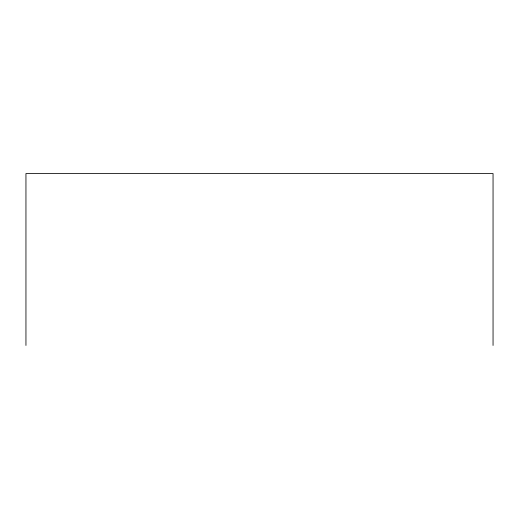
<?xml version="1.0" encoding="UTF-8"?>
<svg xmlns="http://www.w3.org/2000/svg" width="519" height="519" viewBox="0 0 519 519"><rect width="100%" height="100%" fill="white"/><g stroke="black" fill="none" stroke-linecap="round" stroke-linejoin="round"><path stroke-width="0.78" d="M493.05 345.44L493.05 173.56L25.95 173.56L25.95 345.44"/></g></svg>
